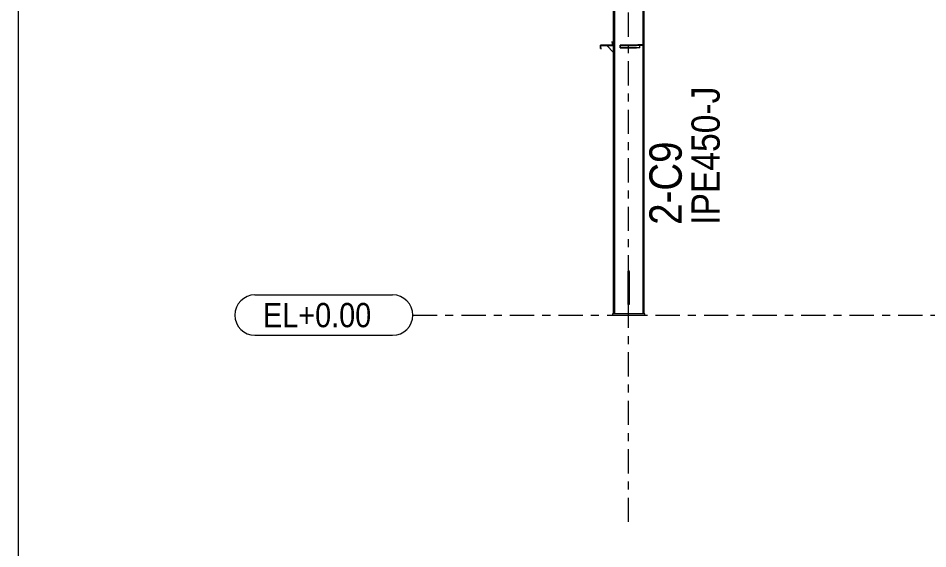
# Model space of a CAD drawing. Header units: millimetres. Extents: x -49 to 773, y -82 to 492.
# Drawn here: x -46.7 to 65.7, y 321.6 to 387.3 of the extents above; entities that cross this region are included whole.
import ezdxf

# ---------------------------------------------------------------- set-up
doc = ezdxf.new("R2010")
doc.units = ezdxf.units.MM
for name, pattern in [('XKITLINE00', [0]), ('XKITLINE02', [4, 2, -2]), ('XKITLINE03', [6, 3, -1, 1, -1])]:
    doc.linetypes.add(name, pattern=pattern)
for name, color, linetype, lineweight in [('DrawingSheet', 5, 'Continuous', 0), ('Part', 2, 'Continuous', 0), ('PartMark', 7, 'Continuous', 0), ('S-grid', 1, 'Continuous', 0)]:
    doc.layers.add(name, color=color, linetype=linetype, lineweight=lineweight)
doc.styles.add('ARIAL', font='ARIAL.TTF')

# ---------------------------------------------------------------- blocks, each defined once
blk = doc.blocks.new('*A317')
at = {"layer": 'Part'}
blk.add_hatch(color=3, dxfattribs=at).paths.add_polyline_path([(28.73, 356.06), (28.79, 356.03), (28.81, 355.94), (28.79, 355.85), (28.73, 355.81), (28.67, 355.85), (28.64, 355.94), (28.67, 356.03)], flags=17)
blk = doc.blocks.new('*A321')
at = {"layer": 'Part'}
blk.add_hatch(color=3, dxfattribs=at).paths.add_polyline_path([(26.64, 384.32), (26.64, 384.33), (26.77, 384.33), (26.77, 383.92), (25.27, 383.92), (25.27, 383.53), (25.38, 383.53), (25.38, 383.51), (25.25, 383.51), (25.25, 383.93), (26.75, 383.93), (26.75, 384.32)], flags=17)
blk = doc.blocks.new('*A323')
at = {"layer": 'Part'}
blk.add_hatch(color=3, dxfattribs=at).paths.add_polyline_path([(27.69, 383.58), (27.69, 383.92), (28.14, 383.92), (28.14, 383.9), (27.72, 383.9), (27.72, 383.58)], flags=17)
blk = doc.blocks.new('*A334')
at = {"layer": 'Part'}
blk.add_hatch(color=3, dxfattribs=at).paths.add_polyline_path([(26.64, 384.32), (26.64, 384.33), (26.77, 384.33), (26.77, 383.92), (25.27, 383.92), (25.27, 383.53), (25.38, 383.53), (25.38, 383.51), (25.25, 383.51), (25.25, 383.93), (26.75, 383.93), (26.75, 384.32)], flags=17)
blk = doc.blocks.new('*A477')
at = {"layer": 'DrawingSheet', "color": 5, "linetype": 'XKITLINE00', "lineweight": 0}
blk.add_line((-46.74, 491.58), (-46.74, -82.42), dxfattribs=at)
blk = doc.blocks.new('*A1513')
at = {"layer": 'S-grid', "color": 1, "linetype": 'XKITLINE03', "lineweight": 0}
blk.add_line((2.06, 350.54), (537.18, 350.54), dxfattribs=at)
at = {"layer": 'S-grid', "color": 3, "style": 'ARIAL', "width": 0.85}
blk.add_text('EL+0.00', height=3, dxfattribs=at).set_placement((-16.46, 349.04))
blk = doc.blocks.new('*A1561')
at = {"layer": 'S-grid', "color": 1, "linetype": 'XKITLINE03', "lineweight": 0}
for p, q in [((28.73, 435.7), (28.73, 474.08)), ((28.73, 324.95), (28.73, 425.95))]:
    blk.add_line(p, q, dxfattribs=at)
at = {"layer": 'S-grid', "color": 3, "style": 'ARIAL', "width": 0.85}
blk.add_text('12', height=3, dxfattribs=at).set_placement((26.5, 475.08))
blk = doc.blocks.new('*A1610')
at = {"layer": 'Part', "color": 2, "linetype": 'XKITLINE00', "lineweight": 0}
for p, q in [((26.85, 350.71), (26.85, 425.34)), ((26.97, 425.25), (26.97, 422.22)), ((26.97, 422.13), (26.97, 350.71)), ((30.49, 422.47), (30.49, 422.22)), ((30.49, 422.13), (30.49, 416.42)), ((30.6, 422.38), (30.6, 416.42)), ((30.49, 416.08), (30.49, 350.71)), ((30.6, 416.08), (30.6, 350.71))]:
    blk.add_line(p, q, dxfattribs=at)
at = {"layer": 'Part', "color": 7, "linetype": 'XKITLINE02', "lineweight": 0}
for p, q in [((26.85, 425.34), (30.6, 422.38)), ((26.97, 422.22), (26.97, 422.13)), ((30.49, 422.22), (30.49, 422.13)), ((30.49, 416.42), (30.49, 416.08)), ((30.6, 416.42), (30.6, 416.08)), ((30.6, 350.71), (26.85, 350.71))]:
    blk.add_line(p, q, dxfattribs=at)
blk = doc.blocks.new('*A1658')
at = {"layer": 'S-grid', "color": 1, "linetype": 'XKITLINE00', "lineweight": 0}
for p, q in [((-17.46, 353.04), (-0.44, 353.04)), ((-17.46, 348.04), (-0.44, 348.04))]:
    blk.add_line(p, q, dxfattribs=at)
for centre, start, end in [((-17.46, 350.54), 90, 270), ((-0.44, 350.54), 270, 90)]:
    blk.add_arc(centre, 2.5, start, end, dxfattribs=at)
blk = doc.blocks.new('*A1659')
at = {"layer": 'Part', "color": 2, "linetype": 'XKITLINE00', "lineweight": 0}
for p, q in [((28.67, 356.03), (28.64, 355.94)), ((28.64, 355.94), (28.64, 352.68)), ((28.64, 355.94), (28.67, 355.85)), ((28.73, 356.06), (28.67, 356.03)), ((28.67, 355.85), (28.73, 355.81)), ((28.79, 356.03), (28.73, 356.06)), ((28.73, 355.81), (28.79, 355.85)), ((28.81, 355.94), (28.79, 356.03)), ((28.79, 355.85), (28.81, 355.94)), ((28.81, 355.94), (28.81, 352.68))]:
    blk.add_line(p, q, dxfattribs=at)
at = {"layer": 'Part', "color": 7, "linetype": 'XKITLINE02', "lineweight": 0}
for p, q in [((28.64, 352.68), (28.64, 351.88)), ((28.81, 352.68), (28.81, 351.88)), ((28.64, 351.88), (28.67, 351.92)), ((28.67, 351.85), (28.64, 351.88)), ((28.67, 351.92), (28.73, 351.94)), ((28.73, 351.83), (28.67, 351.85)), ((28.73, 351.94), (28.79, 351.92)), ((28.79, 351.85), (28.73, 351.83)), ((28.79, 351.92), (28.81, 351.88)), ((28.81, 351.88), (28.79, 351.85))]:
    blk.add_line(p, q, dxfattribs=at)
blk = doc.blocks.new('*A1660')
at = {"layer": 'Part', "color": 2, "linetype": 'XKITLINE00', "lineweight": 0}
for p, q in [((26.73, 350.71), (26.73, 350.54)), ((30.73, 350.71), (26.73, 350.71)), ((26.73, 350.54), (30.73, 350.54)), ((30.73, 350.54), (30.73, 350.71))]:
    blk.add_line(p, q, dxfattribs=at)
blk = doc.blocks.new('*A1665')
at = {"layer": 'Part', "color": 2, "linetype": 'XKITLINE00', "lineweight": 0}
for p, q in [((25.25, 383.51), (25.25, 383.93)), ((25.25, 383.93), (26.75, 383.93)), ((25.38, 383.51), (25.25, 383.51)), ((26.77, 383.92), (25.27, 383.92)), ((25.27, 383.92), (25.27, 383.53)), ((25.27, 383.53), (25.38, 383.53)), ((25.38, 383.53), (25.38, 383.51)), ((26.64, 384.33), (26.77, 384.33)), ((26.64, 384.32), (26.64, 384.33)), ((26.75, 384.32), (26.64, 384.32)), ((26.75, 383.93), (26.75, 384.32)), ((26.77, 384.33), (26.77, 383.92))]:
    blk.add_line(p, q, dxfattribs=at)
blk = doc.blocks.new('*A1667')
at = {"layer": 'Part', "color": 2, "linetype": 'XKITLINE00', "lineweight": 0}
blk.add_line((26.85, 383.04), (26.02, 383.87), dxfattribs=at)
at = {"layer": 'Part', "color": 7, "linetype": 'XKITLINE02', "lineweight": 0}
for p, q in [((26.02, 383.87), (26.85, 383.87)), ((26.85, 383.87), (26.85, 383.04))]:
    blk.add_line(p, q, dxfattribs=at)
blk = doc.blocks.new('*A1671')
at = {"layer": 'Part', "color": 2, "linetype": 'XKITLINE00', "lineweight": 0}
for p, q in [((25.35, 383.92), (25.35, 383.87)), ((25.35, 383.87), (26.85, 383.87)), ((26.85, 383.92), (26.77, 383.92))]:
    blk.add_line(p, q, dxfattribs=at)
at = {"layer": 'Part', "color": 7, "linetype": 'XKITLINE02', "lineweight": 0}
for p, q in [((26.77, 383.92), (25.35, 383.92)), ((26.85, 383.87), (26.85, 383.92))]:
    blk.add_line(p, q, dxfattribs=at)
blk = doc.blocks.new('*A1672')
at = {"layer": 'Part', "color": 7, "linetype": 'XKITLINE02', "lineweight": 0}
for p, q in [((30.35, 383.92), (27.69, 383.92)), ((27.69, 383.58), (30.11, 383.58)), ((27.72, 383.9), (30.35, 383.9)), ((30.1, 383.58), (30.1, 383.92)), ((30.11, 383.58), (30.11, 383.9)), ((30.35, 383.9), (30.35, 383.92))]:
    blk.add_line(p, q, dxfattribs=at)
blk = doc.blocks.new('*A1673')
at = {"layer": 'Part', "color": 2, "linetype": 'XKITLINE00', "lineweight": 0}
for p, q in [((27.69, 383.58), (27.69, 383.92)), ((30.11, 383.92), (27.69, 383.92)), ((30.11, 383.58), (27.69, 383.58)), ((30.35, 383.9), (27.72, 383.9)), ((27.72, 383.58), (27.72, 383.9)), ((28.14, 383.92), (28.14, 383.9)), ((30.11, 383.58), (30.11, 383.9)), ((30.35, 383.92), (30.35, 383.9))]:
    blk.add_line(p, q, dxfattribs=at)
at = {"layer": 'Part', "color": 7, "linetype": 'XKITLINE02', "lineweight": 0}
for p, q in [((30.1, 383.58), (30.1, 383.92)), ((30.11, 383.92), (30.35, 383.92)), ((30.35, 383.92), (30.11, 383.92))]:
    blk.add_line(p, q, dxfattribs=at)
blk = doc.blocks.new('*A1689')
at = {"layer": 'Part', "color": 2, "linetype": 'XKITLINE00', "lineweight": 0}
for p, q in [((29.86, 383.96), (29.86, 383.92)), ((30.49, 383.96), (29.86, 383.96)), ((30.49, 383.92), (30.11, 383.92))]:
    blk.add_line(p, q, dxfattribs=at)
at = {"layer": 'Part', "color": 7, "linetype": 'XKITLINE02', "lineweight": 0}
for p, q in [((30.11, 383.92), (29.86, 383.92)), ((30.36, 383.92), (30.36, 383.96)), ((30.49, 383.96), (30.49, 383.92))]:
    blk.add_line(p, q, dxfattribs=at)
blk = doc.blocks.new('*A1690')
at = {"layer": 'Part', "color": 7, "linetype": 'XKITLINE02', "lineweight": 0}
for p, q in [((30.49, 383.96), (29.86, 383.96)), ((29.86, 383.96), (29.86, 383.92)), ((29.86, 383.92), (30.49, 383.92)), ((30.36, 383.92), (30.36, 383.96)), ((30.49, 383.92), (30.49, 383.96))]:
    blk.add_line(p, q, dxfattribs=at)
blk = doc.blocks.new('*A1701')
at = {"layer": 'Part', "color": 2, "linetype": 'XKITLINE00', "lineweight": 0}
for p, q in [((25.25, 383.51), (25.25, 383.93)), ((25.25, 383.93), (26.75, 383.93)), ((25.38, 383.51), (25.25, 383.51)), ((26.77, 383.92), (25.27, 383.92)), ((25.27, 383.92), (25.27, 383.53)), ((25.27, 383.53), (25.38, 383.53)), ((25.38, 383.53), (25.38, 383.51)), ((26.64, 384.33), (26.77, 384.33)), ((26.64, 384.32), (26.64, 384.33)), ((26.75, 384.32), (26.64, 384.32)), ((26.75, 383.93), (26.75, 384.32)), ((26.77, 384.33), (26.77, 383.92))]:
    blk.add_line(p, q, dxfattribs=at)
blk = doc.blocks.new('*A2061')
at = {"layer": 'PartMark', "color": 7, "style": 'ARIAL', "width": 0.85}
blk.add_text('IPE450-J', height=3.5, rotation=90.0002, dxfattribs=at).set_placement((40, 361.71))
at = {"layer": 'PartMark', "color": 3, "style": 'ARIAL', "width": 0.85}
blk.add_text('2-C9', height=4, rotation=90.0002, dxfattribs=at).set_placement((35.3, 361.71))

msp = doc.modelspace()

# ---------------------------------------------------------------- block references
at = {"lineweight": 0}
for name in ['*A477', '*A1561', '*A1610', '*A321', '*A334', '*A1665', '*A1701', '*A1671', '*A1667', '*A323', '*A1672', '*A1673', '*A1689', '*A1690', '*A2061', '*A317', '*A1659', '*A1658', '*A1513', '*A1660']:
    msp.add_blockref(name, (0, 0), dxfattribs=at)

doc.saveas('drawing.dxf')
